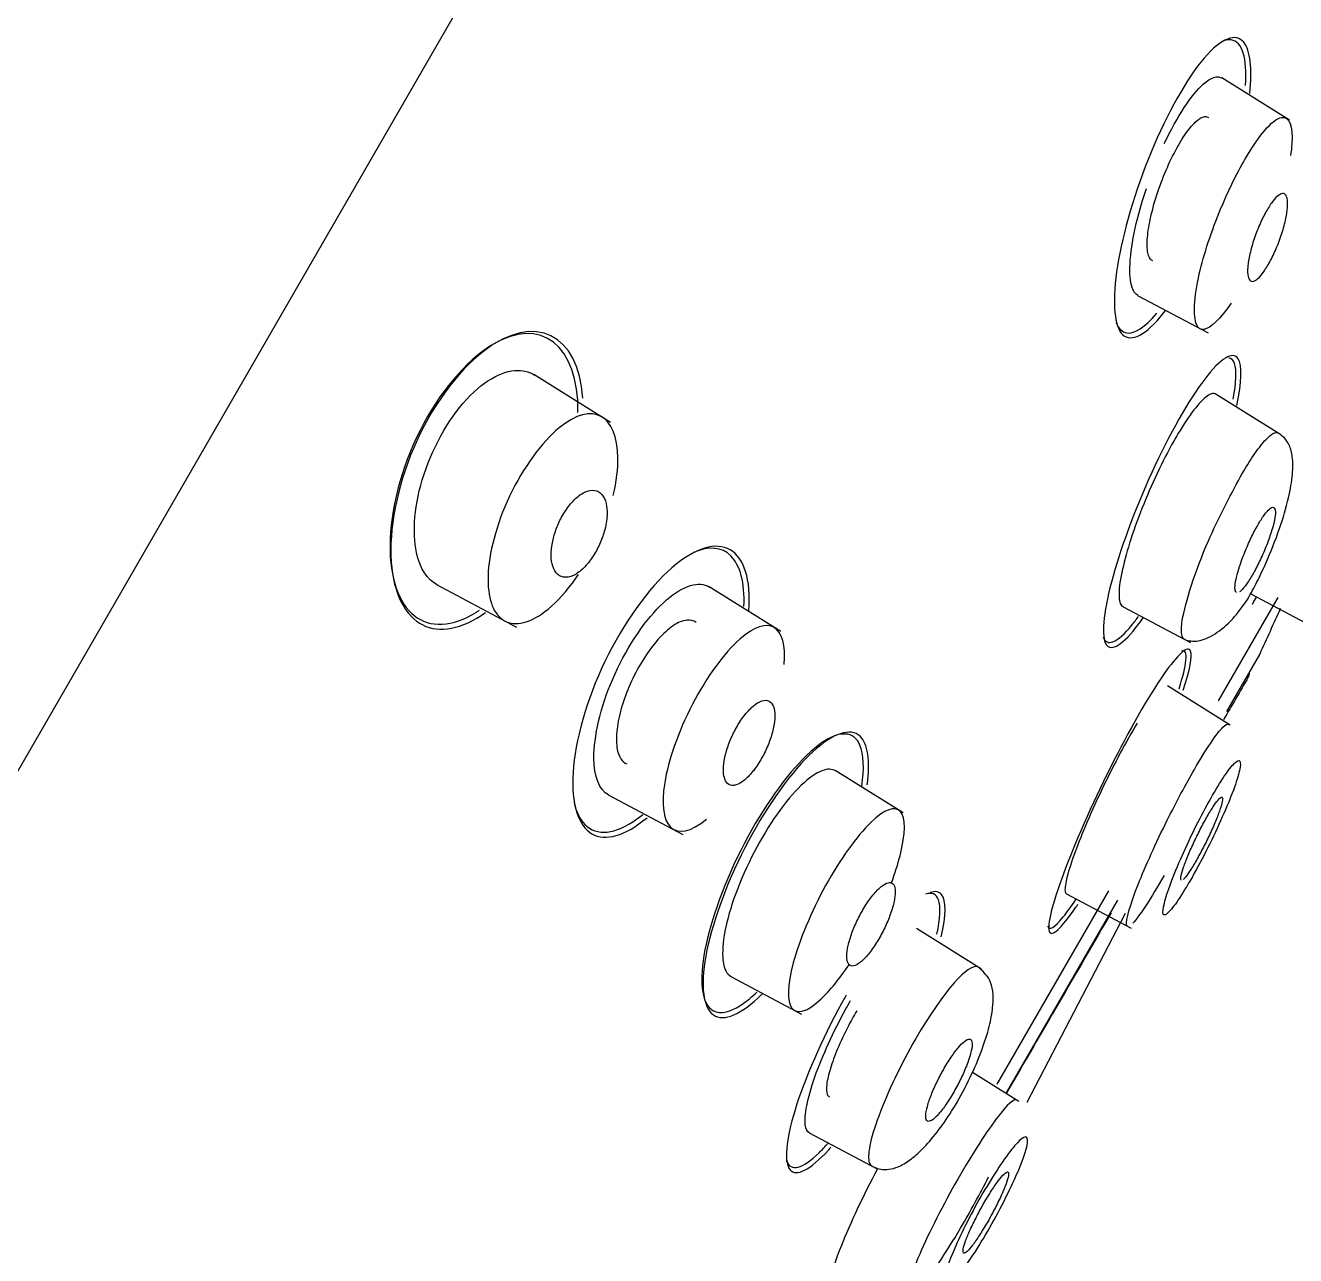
# Model space of a CAD drawing. Header units: millimetres. Extents: x -60 to 7633, y -2614 to 2146.
# Drawn here: x 534.23 to 550.75, y 1476.71 to 1492.7 of the extents above; entities that cross this region are included whole.
import ezdxf

# ---------------------------------------------------------------- set-up
doc = ezdxf.new("R2010")
doc.units = ezdxf.units.MM
doc.layers.get('0').update_dxf_attribs({"color": 250})

msp = doc.modelspace()

# ---------------------------------------------------------------- linework, layer by layer
at = {"linetype": 'Continuous'}
for p, q in [((522.059, 1462.093), (559.276, 1526.554)), ((550.668, 1491.47), (549.787, 1492.021)), ((548.691, 1489.193), (549.608, 1488.705)), ((541.84, 1487.541), (540.844, 1488.163)), ((550.542, 1487.388), (549.699, 1487.915)), ((539.579, 1485.432), (540.616, 1484.88)), ((544.054, 1484.822), (543.123, 1485.404)), ((550.163, 1485.314), (550.942, 1484.9)), ((548.504, 1485.145), (549.381, 1484.678)), ((549.743, 1483.92), (550.519, 1485.263)), ((549.851, 1483.781), (550.28, 1484.523)), ((549.895, 1483.606), (549.082, 1484.114)), ((545.644, 1482.463), (544.762, 1483.014)), ((541.81, 1482.7), (542.779, 1482.184)), ((546.865, 1478.934), (548.317, 1481.45)), ((546.988, 1478.822), (548.436, 1481.33)), ((547.761, 1481.416), (548.608, 1480.966)), ((547.257, 1478.703), (548.535, 1481.161)), ((546.663, 1480.433), (545.82, 1480.96)), ((543.405, 1480.335), (544.323, 1479.847)), ((547.147, 1478.711), (546.545, 1479.087)), ((544.422, 1478.304), (545.299, 1477.838))]:
    msp.add_line(p, q, dxfattribs=at)
for centre, radius, start, end in [((312.842, 1592.188), 260.708, 335.61052, 335.75375), ((550.193, 1484.573), 0.1, 330, 335.6105), ((549.95, 1484.311), 0.2, 329.7471, 356.0594), ((2715.278, 221.799), 2506.309, 149.754899, 149.769458), ((2715.278, 221.799), 2506.309, 149.835915, 149.897784)]:
    msp.add_arc(centre, radius, start, end, dxfattribs=at)
for points, knots in [([(494.566, 1464.814), (495.924, 1467.798), (497.357, 1470.748), (501.389, 1478.471), (504.143, 1483.154), (510.109, 1492.257), (513.301, 1496.659), (520.072, 1505.164), (523.65, 1509.275), (531.165, 1517.119), (535.128, 1520.863), (543.491, 1527.809), (547.891, 1530.988), (552.413, 1534.009)], [0.6498496, 0.6498496, 0.6498496, 0.6498496, 0.6875, 0.6875, 0.75, 0.75, 0.8125, 0.8125, 0.875, 0.875, 0.9375, 0.9375, 0.9999943, 0.9999943, 0.9999943, 0.9999943]), ([(550.152, 1491.819), (550.186, 1492.144), (550.159, 1492.379), (549.971, 1492.611), (549.782, 1492.541), (549.335, 1492.018), (549.078, 1491.562), (548.658, 1490.549), (548.501, 1490.007), (548.363, 1489.149), (548.381, 1488.829), (548.58, 1488.577), (548.765, 1488.647), (549.01, 1488.937), (549.033, 1488.966), (549.056, 1488.996)], [0.0210174, 0.0210174, 0.0210174, 0.0210174, 0.125, 0.125, 0.25, 0.25, 0.375, 0.375, 0.5, 0.5, 0.625, 0.625, 0.75, 0.75, 0.7627407, 0.7627407, 0.7627407, 0.7627407]), ([(550.097, 1491.923), (550.119, 1492.28), (550.052, 1492.495), (549.871, 1492.522), (549.825, 1492.512), (549.774, 1492.486)], [0, 0, 0, 0, 0.125, 0.125, 0.1603194, 0.1603194, 0.1603194, 0.1603194]), ([(549.04, 1491.167), (549.207, 1491.522), (549.394, 1491.805), (549.647, 1492.032), (549.732, 1492.055), (549.792, 1492.017)], [0, 0, 0, 0, 0.125, 0.125, 0.2082755, 0.2082755, 0.2082755, 0.2082755]), ([(548.89, 1489.641), (548.866, 1489.651), (548.848, 1489.675), (548.835, 1489.712), (548.821, 1489.754), (548.815, 1489.814), (548.817, 1489.887), (548.82, 1489.961), (548.831, 1490.05), (548.85, 1490.147), (548.869, 1490.243), (548.896, 1490.351), (548.93, 1490.459), (548.963, 1490.565), (549.003, 1490.676), (549.047, 1490.782), (549.089, 1490.884), (549.136, 1490.985), (549.184, 1491.074), (549.231, 1491.162), (549.279, 1491.241), (549.325, 1491.306), (549.372, 1491.371), (549.417, 1491.423), (549.457, 1491.459), (549.499, 1491.495), (549.536, 1491.515), (549.567, 1491.518), (549.586, 1491.52), (549.602, 1491.516), (549.616, 1491.506)], [0.1615584, 0.1615584, 0.1615584, 0.1615584, 0.2096539, 0.2096539, 0.2096539, 0.2648661, 0.2648661, 0.2648661, 0.3208852, 0.3208852, 0.3208852, 0.3766892, 0.3766892, 0.3766892, 0.4313033, 0.4313033, 0.4313033, 0.484317, 0.484317, 0.484317, 0.5360835, 0.5360835, 0.5360835, 0.5874884, 0.5874884, 0.5874884, 0.6395206, 0.6395206, 0.6395206, 0.6696565, 0.6696565, 0.6696565, 0.6696565]), ([(549.908, 1489.091), (549.768, 1488.888), (549.573, 1488.7), (549.409, 1488.816), (549.432, 1489.361), (549.733, 1490.271), (550.071, 1490.961), (550.36, 1491.382), (550.505, 1491.497), (550.564, 1491.508)], [0.3941096, 0.3941096, 0.3941096, 0.3941096, 0.5000223, 0.5553, 0.679153, 0.7812145, 0.8611991, 0.927366, 1, 1, 1, 1]), ([(550.564, 1491.508), (550.665, 1491.525), (550.726, 1491.372), (550.689, 1491.066), (550.68, 1491.011)], [0, 0, 0, 0, 0.1242309, 0.1492669, 0.1492669, 0.1492669, 0.1492669]), ([(548.697, 1489.191), (548.664, 1489.209), (548.638, 1489.245), (548.571, 1489.444), (548.587, 1489.726), (548.698, 1490.229), (548.747, 1490.406), (548.808, 1490.585)], [0.705158, 0.705158, 0.705158, 0.705158, 0.75, 0.75, 0.875, 0.875, 0.9346206, 0.9346206, 0.9346206, 0.9346206]), ([(550.22, 1489.386), (550.197, 1489.373), (550.177, 1489.372), (550.161, 1489.381), (550.146, 1489.391), (550.135, 1489.411), (550.129, 1489.441), (550.122, 1489.472), (550.121, 1489.514), (550.125, 1489.563), (550.129, 1489.612), (550.139, 1489.671), (550.153, 1489.733), (550.167, 1489.795), (550.186, 1489.863), (550.209, 1489.931), (550.231, 1489.996), (550.257, 1490.063), (550.285, 1490.126), (550.312, 1490.185), (550.341, 1490.243), (550.37, 1490.293), (550.398, 1490.342), (550.426, 1490.386), (550.453, 1490.42), (550.48, 1490.454), (550.505, 1490.48), (550.528, 1490.496), (550.552, 1490.513), (550.572, 1490.52), (550.589, 1490.517), (550.607, 1490.514), (550.621, 1490.5), (550.63, 1490.476), (550.639, 1490.452), (550.643, 1490.417), (550.643, 1490.373), (550.642, 1490.329), (550.636, 1490.275), (550.624, 1490.216), (550.613, 1490.157), (550.596, 1490.091), (550.576, 1490.024), (550.556, 1489.959), (550.531, 1489.89), (550.504, 1489.825), (550.479, 1489.763), (550.45, 1489.702), (550.421, 1489.647), (550.393, 1489.595), (550.364, 1489.547), (550.337, 1489.507), (550.309, 1489.468), (550.283, 1489.436), (550.258, 1489.414), (550.245, 1489.402), (550.232, 1489.392), (550.22, 1489.386)], [0, 0, 0, 0, 0.054975, 0.054975, 0.054975, 0.109842, 0.109842, 0.109842, 0.166333, 0.166333, 0.166333, 0.223773, 0.223773, 0.223773, 0.280456, 0.280456, 0.280456, 0.334967, 0.334967, 0.334967, 0.386992, 0.386992, 0.386992, 0.437402, 0.437402, 0.437402, 0.487674, 0.487674, 0.487674, 0.539228, 0.539228, 0.539228, 0.592963, 0.592963, 0.592963, 0.648947, 0.648947, 0.648947, 0.706276, 0.706276, 0.706276, 0.763329, 0.763329, 0.763329, 0.818535, 0.818535, 0.818535, 0.871248, 0.871248, 0.871248, 0.922032, 0.922032, 0.922032, 0.972222, 0.972222, 0.972222, 1, 1, 1, 1]), ([(541.481, 1487.858), (541.425, 1488.687), (540.862, 1488.986), (539.849, 1488.204), (539.505, 1487.734), (539.058, 1486.69), (538.959, 1486.14), (539.019, 1485.312), (539.17, 1485.022), (539.614, 1484.799), (539.907, 1484.849), (540.215, 1485.071)], [0, 0, 0, 0, 0.25, 0.25, 0.375, 0.375, 0.5, 0.5, 0.625, 0.625, 0.742428, 0.742428, 0.742428, 0.742428]), ([(541.416, 1487.671), (541.431, 1488.544), (540.935, 1488.94), (539.963, 1488.342), (539.612, 1487.933), (539.114, 1486.943), (538.977, 1486.386), (538.969, 1485.515), (539.087, 1485.188), (539.489, 1484.869), (539.78, 1484.875), (540.111, 1485.083), (540.124, 1485.092), (540.138, 1485.101)], [0, 0, 0, 0, 0.25, 0.25, 0.375, 0.375, 0.5, 0.5, 0.625, 0.625, 0.75, 0.75, 0.7552917, 0.7552917, 0.7552917, 0.7552917]), ([(548.415, 1488.84), (548.446, 1488.76), (548.493, 1488.714), (548.651, 1488.69), (548.789, 1488.78), (548.944, 1488.96)], [0.5704485, 0.5704485, 0.5704485, 0.5704485, 0.625, 0.625, 0.7144437, 0.7144437, 0.7144437, 0.7144437]), ([(549.981, 1487.762), (550.049, 1488.069), (550.055, 1488.285), (549.933, 1488.472), (549.773, 1488.377), (549.358, 1487.834), (549.104, 1487.386), (548.652, 1486.398), (548.46, 1485.874), (548.244, 1485.054), (548.219, 1484.757), (548.348, 1484.553), (548.503, 1484.648), (548.729, 1484.948), (548.749, 1484.975), (548.769, 1485.004)], [0.0213074, 0.0213074, 0.0213074, 0.0213074, 0.125, 0.125, 0.25, 0.25, 0.375, 0.375, 0.5, 0.5, 0.625, 0.625, 0.75, 0.75, 0.7618003, 0.7618003, 0.7618003, 0.7618003]), ([(549.936, 1487.842), (549.977, 1488.06), (549.983, 1488.222), (549.937, 1488.353), (549.912, 1488.377), (549.879, 1488.382)], [0.0445727, 0.0445727, 0.0445727, 0.0445727, 0.125, 0.125, 0.1648344, 0.1648344, 0.1648344, 0.1648344]), ([(539.416, 1486.869), (539.544, 1487.26), (539.771, 1487.645), (540.262, 1488.139), (540.513, 1488.244), (540.758, 1488.204), (540.807, 1488.186), (540.85, 1488.158)], [0, 0, 0, 0, 0.125, 0.125, 0.25, 0.25, 0.2839826, 0.2839826, 0.2839826, 0.2839826]), ([(549.704, 1487.912), (549.681, 1487.922), (549.651, 1487.917), (549.615, 1487.895), (549.569, 1487.867), (549.511, 1487.811), (549.448, 1487.733), (549.385, 1487.656), (549.316, 1487.555), (549.244, 1487.438), (549.226, 1487.408), (549.207, 1487.377), (549.189, 1487.345)], [0.6763178, 0.6763178, 0.6763178, 0.6763178, 0.7600563, 0.7600563, 0.7600563, 0.8676449, 0.8676449, 0.8676449, 0.9734223, 0.9734223, 0.9734223, 1, 1, 1, 1]), ([(541.875, 1486.592), (541.918, 1486.776), (541.938, 1486.944), (541.927, 1487.633), (541.614, 1487.834), (540.952, 1487.289), (540.702, 1486.953), (540.353, 1486.21), (540.256, 1485.832), (540.248, 1485.548)], [0.4375, 0.4375, 0.4375, 0.4375, 0.5, 0.5, 0.75, 0.75, 0.875, 0.875, 1, 1, 1, 1]), ([(549.189, 1487.345), (549.117, 1487.221), (549.043, 1487.079), (548.973, 1486.933), (548.902, 1486.786), (548.834, 1486.631), (548.772, 1486.48), (548.709, 1486.324), (548.652, 1486.168), (548.606, 1486.024), (548.56, 1485.883), (548.523, 1485.75), (548.497, 1485.634), (548.468, 1485.51), (548.452, 1485.402), (548.451, 1485.322), (548.449, 1485.245), (548.46, 1485.191), (548.483, 1485.162), (548.49, 1485.153), (548.499, 1485.146), (548.508, 1485.142)], [0, 0, 0, 0, 0.1049425, 0.1049425, 0.1049425, 0.2096355, 0.2096355, 0.2096355, 0.3172255, 0.3172255, 0.3172255, 0.4224839, 0.4224839, 0.4224839, 0.5360354, 0.5360354, 0.5360354, 0.6450683, 0.6450683, 0.6450683, 0.6810468, 0.6810468, 0.6810468, 0.6810468]), ([(550.03, 1486.839), (550.081, 1486.923), (550.189, 1487.104), (550.341, 1487.307), (550.453, 1487.408), (550.5, 1487.412), (550.514, 1487.406)], [0, 0, 0, 0, 0.0760767, 0.1643469, 0.2645478, 0.3245636, 0.3245636, 0.3245636, 0.3245636]), ([(550.127, 1485.247), (550.17, 1485.325), (550.242, 1485.456), (550.389, 1485.767), (550.541, 1486.148), (550.659, 1486.552), (550.712, 1486.864), (550.713, 1487.088), (550.673, 1487.24), (550.61, 1487.341), (550.547, 1487.385), (550.516, 1487.407)], [0, 0, 0, 0, 0.095867, 0.188091, 0.359432, 0.512747, 0.648037, 0.765967, 0.863792, 0.9417, 1, 1, 1, 1]), ([(539.586, 1485.429), (539.456, 1485.497), (539.362, 1485.643), (539.261, 1486.113), (539.287, 1486.478), (539.416, 1486.869)], [0.7775309, 0.7775309, 0.7775309, 0.7775309, 0.875, 0.875, 1, 1, 1, 1]), ([(549.305, 1484.718), (549.285, 1484.726), (549.257, 1484.776), (549.268, 1485.062), (549.539, 1485.911), (549.884, 1486.563), (550.03, 1486.839)], [0.3236245, 0.3236245, 0.3236245, 0.3236245, 0.4107197, 0.5066897, 0.7911106, 1, 1, 1, 1]), ([(541.784, 1486.233), (541.795, 1486.298), (541.798, 1486.36), (541.794, 1486.413), (541.79, 1486.467), (541.779, 1486.513), (541.762, 1486.551), (541.743, 1486.591), (541.717, 1486.621), (541.686, 1486.639), (541.653, 1486.658), (541.613, 1486.664), (541.57, 1486.656), (541.528, 1486.648), (541.481, 1486.626), (541.434, 1486.591), (541.391, 1486.559), (541.347, 1486.516), (541.306, 1486.464), (541.27, 1486.419), (541.234, 1486.365), (541.204, 1486.309), (541.175, 1486.256), (541.15, 1486.2), (541.13, 1486.144), (541.11, 1486.087), (541.094, 1486.03), (541.084, 1485.977), (541.073, 1485.919), (541.068, 1485.864), (541.068, 1485.814), (541.069, 1485.76), (541.076, 1485.711), (541.089, 1485.67), (541.104, 1485.625), (541.125, 1485.589), (541.153, 1485.565), (541.182, 1485.54), (541.218, 1485.526), (541.259, 1485.527), (541.299, 1485.527), (541.345, 1485.542), (541.392, 1485.57), (541.435, 1485.596), (541.48, 1485.635), (541.524, 1485.683), (541.562, 1485.726), (541.6, 1485.778), (541.633, 1485.833), (541.664, 1485.885), (541.692, 1485.941), (541.715, 1485.997), (541.738, 1486.053), (541.756, 1486.11), (541.77, 1486.164), (541.775, 1486.187), (541.78, 1486.21), (541.784, 1486.233)], [0, 0, 0, 0, 0.056664, 0.056664, 0.056664, 0.113057, 0.113057, 0.113057, 0.174093, 0.174093, 0.174093, 0.237763, 0.237763, 0.237763, 0.299225, 0.299225, 0.299225, 0.354385, 0.354385, 0.354385, 0.403047, 0.403047, 0.403047, 0.448343, 0.448343, 0.448343, 0.493993, 0.493993, 0.493993, 0.54296, 0.54296, 0.54296, 0.597163, 0.597163, 0.597163, 0.656959, 0.656959, 0.656959, 0.720299, 0.720299, 0.720299, 0.782719, 0.782719, 0.782719, 0.839638, 0.839638, 0.839638, 0.889793, 0.889793, 0.889793, 0.93566, 0.93566, 0.93566, 0.980913, 0.980913, 0.980913, 1, 1, 1, 1]), ([(549.978, 1485.33), (549.977, 1485.331), (549.976, 1485.332), (549.975, 1485.333), (549.965, 1485.341), (549.959, 1485.361), (549.959, 1485.39), (549.959, 1485.419), (549.964, 1485.459), (549.974, 1485.505), (549.984, 1485.552), (549.999, 1485.607), (550.018, 1485.666), (550.037, 1485.724), (550.06, 1485.788), (550.086, 1485.852), (550.111, 1485.915), (550.139, 1485.979), (550.169, 1486.04), (550.197, 1486.099), (550.227, 1486.156), (550.256, 1486.206), (550.284, 1486.256), (550.313, 1486.3), (550.338, 1486.335), (550.364, 1486.37), (550.388, 1486.397), (550.408, 1486.415), (550.428, 1486.432), (550.445, 1486.44), (550.458, 1486.437), (550.47, 1486.435), (550.479, 1486.422), (550.482, 1486.399), (550.486, 1486.376), (550.484, 1486.343), (550.477, 1486.301), (550.47, 1486.26), (550.458, 1486.209), (550.442, 1486.153), (550.425, 1486.097), (550.404, 1486.036), (550.38, 1485.972), (550.356, 1485.91), (550.329, 1485.845), (550.301, 1485.783), (550.273, 1485.722), (550.243, 1485.662), (550.213, 1485.608), (550.184, 1485.555), (550.155, 1485.506), (550.128, 1485.466), (550.102, 1485.425), (550.076, 1485.393), (550.054, 1485.369), (550.041, 1485.356), (550.029, 1485.345), (550.019, 1485.338)], [0.0483059, 0.0483059, 0.0483059, 0.0483059, 0.0544689, 0.0544689, 0.0544689, 0.1088841, 0.1088841, 0.1088841, 0.1640847, 0.1640847, 0.1640847, 0.2197053, 0.2197053, 0.2197053, 0.2748841, 0.2748841, 0.2748841, 0.3289414, 0.3289414, 0.3289414, 0.3817295, 0.3817295, 0.3817295, 0.4336854, 0.4336854, 0.4336854, 0.4855874, 0.4855874, 0.4855874, 0.5382058, 0.5382058, 0.5382058, 0.5920064, 0.5920064, 0.5920064, 0.6469666, 0.6469666, 0.6469666, 0.7025544, 0.7025544, 0.7025544, 0.7579305, 0.7579305, 0.7579305, 0.8123396, 0.8123396, 0.8123396, 0.8654843, 0.8654843, 0.8654843, 0.9176461, 0.9176461, 0.9176461, 0.9695097, 0.9695097, 0.9695097, 1, 1, 1, 1]), ([(543.639, 1485.092), (543.668, 1485.501), (543.577, 1485.781), (543.215, 1485.99), (542.941, 1485.912), (542.337, 1485.39), (542.009, 1484.936), (541.527, 1483.932), (541.378, 1483.396), (541.327, 1482.583), (541.419, 1482.296), (541.77, 1482.091), (542.029, 1482.161), (542.315, 1482.401)], [0, 0, 0, 0, 0.125, 0.125, 0.25, 0.25, 0.375, 0.375, 0.5, 0.5, 0.625, 0.625, 0.7456196, 0.7456196, 0.7456196, 0.7456196]), ([(543.575, 1485.149), (543.587, 1485.457), (543.526, 1485.685), (543.29, 1485.921), (543.12, 1485.937), (542.919, 1485.849)], [0.0247967, 0.0247967, 0.0247967, 0.0247967, 0.125, 0.125, 0.2200958, 0.2200958, 0.2200958, 0.2200958]), ([(540.248, 1485.548), (540.24, 1485.265), (540.307, 1485.066), (540.565, 1484.89), (540.756, 1484.905), (541.102, 1485.168), (541.224, 1485.292), (541.371, 1485.487), (541.397, 1485.524), (541.423, 1485.562)], [0, 0, 0, 0, 0.125, 0.125, 0.25, 0.25, 0.3125, 0.3125, 0.326195, 0.326195, 0.326195, 0.326195]), ([(541.868, 1484.203), (542.029, 1484.58), (542.261, 1484.933), (542.71, 1485.38), (542.922, 1485.47), (543.091, 1485.42), (543.11, 1485.411), (543.128, 1485.4)], [0, 0, 0, 0, 0.125, 0.125, 0.25, 0.25, 0.2672209, 0.2672209, 0.2672209, 0.2672209]), ([(549.305, 1484.717), (549.364, 1484.701), (549.468, 1484.68), (549.694, 1484.774), (549.933, 1484.971), (550.058, 1485.148), (550.129, 1485.25)], [0, 0, 0, 0, 0.25631, 0.513372, 0.763453, 1, 1, 1, 1]), ([(550.187, 1485.179), (550.188, 1485.181), (550.189, 1485.182), (550.205, 1485.211), (550.222, 1485.239), (550.238, 1485.269)], [0.74929473, 0.74929473, 0.74929473, 0.74929473, 0.75, 0.75, 0.76160895, 0.76160895, 0.76160895, 0.76160895]), ([(542.953, 1484.941), (542.92, 1484.965), (542.879, 1484.975), (542.833, 1484.97), (542.78, 1484.965), (542.718, 1484.94), (542.654, 1484.896), (542.591, 1484.853), (542.524, 1484.792), (542.457, 1484.717), (542.394, 1484.646), (542.33, 1484.56), (542.271, 1484.466), (542.214, 1484.376), (542.159, 1484.276), (542.113, 1484.175), (542.067, 1484.076), (542.027, 1483.973), (541.996, 1483.875), (541.965, 1483.774), (541.942, 1483.676), (541.929, 1483.588), (541.915, 1483.496), (541.912, 1483.412), (541.92, 1483.342), (541.927, 1483.269), (541.946, 1483.209), (541.974, 1483.166), (541.995, 1483.135), (542.022, 1483.112), (542.053, 1483.1)], [0.2704266, 0.2704266, 0.2704266, 0.2704266, 0.3200546, 0.3200546, 0.3200546, 0.3770274, 0.3770274, 0.3770274, 0.4321712, 0.4321712, 0.4321712, 0.4848399, 0.4848399, 0.4848399, 0.5356105, 0.5356105, 0.5356105, 0.5858445, 0.5858445, 0.5858445, 0.6370062, 0.6370062, 0.6370062, 0.6901472, 0.6901472, 0.6901472, 0.7455629, 0.7455629, 0.7455629, 0.7865284, 0.7865284, 0.7865284, 0.7865284]), ([(548.245, 1484.749), (548.292, 1484.62), (548.427, 1484.672), (548.645, 1484.938), (548.674, 1484.976), (548.704, 1485.017)], [0.6263642, 0.6263642, 0.6263642, 0.6263642, 0.75, 0.75, 0.7680896, 0.7680896, 0.7680896, 0.7680896]), ([(544.098, 1484.392), (544.139, 1484.896), (543.903, 1485.061), (543.321, 1484.545), (543.09, 1484.233), (542.721, 1483.52), (542.59, 1483.145), (542.544, 1482.855)], [0.513051, 0.513051, 0.513051, 0.513051, 0.75, 0.75, 0.875, 0.875, 1, 1, 1, 1]), ([(549.285, 1484.06), (549.373, 1484.324), (549.407, 1484.504), (549.351, 1484.649), (549.219, 1484.535), (548.833, 1483.977), (548.581, 1483.536), (548.097, 1482.57), (547.874, 1482.064), (547.583, 1481.279), (547.515, 1481.003), (547.573, 1480.841), (547.699, 1480.955), (547.899, 1481.25), (547.908, 1481.262), (547.916, 1481.275)], [0.0274202, 0.0274202, 0.0274202, 0.0274202, 0.125, 0.125, 0.25, 0.25, 0.375, 0.375, 0.5, 0.5, 0.625, 0.625, 0.75, 0.75, 0.7554537, 0.7554537, 0.7554537, 0.7554537]), ([(549.231, 1484.078), (549.282, 1484.235), (549.313, 1484.36), (549.332, 1484.542), (549.311, 1484.583), (549.263, 1484.565)], [0.0640883, 0.0640883, 0.0640883, 0.0640883, 0.125, 0.125, 0.1959242, 0.1959242, 0.1959242, 0.1959242]), ([(541.815, 1482.697), (541.695, 1482.761), (541.626, 1482.934), (541.622, 1483.453), (541.706, 1483.827), (541.868, 1484.203)], [0.7625741, 0.7625741, 0.7625741, 0.7625741, 0.875, 0.875, 1, 1, 1, 1]), ([(543.955, 1483.555), (543.969, 1483.616), (543.976, 1483.674), (543.976, 1483.723), (543.977, 1483.772), (543.97, 1483.814), (543.958, 1483.846), (543.945, 1483.88), (543.926, 1483.904), (543.901, 1483.917), (543.875, 1483.93), (543.843, 1483.931), (543.807, 1483.919), (543.772, 1483.908), (543.733, 1483.884), (543.692, 1483.849), (543.654, 1483.816), (543.614, 1483.773), (543.575, 1483.723), (543.54, 1483.676), (543.504, 1483.622), (543.473, 1483.565), (543.443, 1483.511), (543.415, 1483.453), (543.392, 1483.396), (543.369, 1483.338), (543.35, 1483.28), (543.336, 1483.226), (543.321, 1483.169), (543.312, 1483.115), (543.309, 1483.067), (543.305, 1483.016), (543.308, 1482.97), (543.316, 1482.933), (543.325, 1482.894), (543.341, 1482.864), (543.362, 1482.845), (543.384, 1482.825), (543.413, 1482.817), (543.446, 1482.821), (543.478, 1482.826), (543.516, 1482.842), (543.556, 1482.871), (543.593, 1482.898), (543.634, 1482.936), (543.674, 1482.983), (543.71, 1483.026), (543.747, 1483.078), (543.781, 1483.134), (543.813, 1483.186), (543.843, 1483.244), (543.869, 1483.301), (543.895, 1483.358), (543.916, 1483.417), (543.933, 1483.472), (543.942, 1483.5), (543.949, 1483.528), (543.955, 1483.555)], [0, 0, 0, 0, 0.05598, 0.05598, 0.05598, 0.111785, 0.111785, 0.111785, 0.170385, 0.170385, 0.170385, 0.230442, 0.230442, 0.230442, 0.288947, 0.288947, 0.288947, 0.343524, 0.343524, 0.343524, 0.393971, 0.393971, 0.393971, 0.442095, 0.442095, 0.442095, 0.490364, 0.490364, 0.490364, 0.540912, 0.540912, 0.540912, 0.595048, 0.595048, 0.595048, 0.652838, 0.652838, 0.652838, 0.712748, 0.712748, 0.712748, 0.77194, 0.77194, 0.77194, 0.827709, 0.827709, 0.827709, 0.879219, 0.879219, 0.879219, 0.927808, 0.927808, 0.927808, 0.975827, 0.975827, 0.975827, 1, 1, 1, 1]), ([(548.686, 1483.629), (548.617, 1483.515), (548.542, 1483.382), (548.468, 1483.243), (548.394, 1483.103), (548.318, 1482.954), (548.247, 1482.806), (548.172, 1482.652), (548.101, 1482.494), (548.038, 1482.348), (547.978, 1482.208), (547.924, 1482.074), (547.881, 1481.955), (547.835, 1481.831), (547.799, 1481.72), (547.777, 1481.635), (547.755, 1481.551), (547.746, 1481.488), (547.749, 1481.451), (547.751, 1481.432), (547.757, 1481.419), (547.766, 1481.413)], [0, 0, 0, 0, 0.0525768, 0.0525768, 0.0525768, 0.1049883, 0.1049883, 0.1049883, 0.1596311, 0.1596311, 0.1596311, 0.2119456, 0.2119456, 0.2119456, 0.2670488, 0.2670488, 0.2670488, 0.3212585, 0.3212585, 0.3212585, 0.3503428, 0.3503428, 0.3503428, 0.3503428]), ([(545.106, 1482.806), (545.141, 1483.041), (545.133, 1483.226), (545.006, 1483.526), (544.823, 1483.54), (544.344, 1483.207), (544.043, 1482.853), (543.502, 1481.964), (543.27, 1481.437), (543.017, 1480.556), (542.994, 1480.2), (543.148, 1479.832), (543.327, 1479.817), (543.622, 1480.024), (543.681, 1480.074), (543.742, 1480.133)], [0.0451976, 0.0451976, 0.0451976, 0.0451976, 0.125, 0.125, 0.25, 0.25, 0.375, 0.375, 0.5, 0.5, 0.625, 0.625, 0.75, 0.75, 0.7794172, 0.7794172, 0.7794172, 0.7794172]), ([(545.176, 1482.829), (545.22, 1483.143), (545.187, 1483.365), (544.961, 1483.574), (544.737, 1483.503), (544.203, 1483.011), (543.891, 1482.582), (543.375, 1481.615), (543.178, 1481.088), (543.008, 1480.267), (543.033, 1479.969), (543.275, 1479.741), (543.495, 1479.812), (543.777, 1480.075), (543.794, 1480.091), (543.81, 1480.108)], [0.0198919, 0.0198919, 0.0198919, 0.0198919, 0.125, 0.125, 0.25, 0.25, 0.375, 0.375, 0.5, 0.5, 0.625, 0.625, 0.75, 0.75, 0.7577248, 0.7577248, 0.7577248, 0.7577248]), ([(548.56, 1480.989), (548.555, 1480.993), (548.531, 1481.041), (548.64, 1481.429), (549.039, 1482.312), (549.404, 1482.993), (549.653, 1483.396), (549.761, 1483.539), (549.802, 1483.579)], [0.5481186, 0.5481186, 0.5481186, 0.5481186, 0.566719, 0.68903, 0.7965815, 0.8819932, 0.9404824, 1, 1, 1, 1]), ([(549.952, 1483.108), (549.917, 1483.074), (549.828, 1482.962), (549.647, 1482.663), (549.45, 1482.294), (549.264, 1481.898), (549.114, 1481.535), (549.029, 1481.268), (549.011, 1481.12), (549.081, 1481.145), (549.212, 1481.307), (549.402, 1481.622), (549.609, 1482.008), (549.799, 1482.414), (549.95, 1482.779), (550.028, 1483.033), (550.036, 1483.165), (549.986, 1483.142), (549.952, 1483.108)], [0, 0, 0, 0, 0.061504, 0.122223, 0.183584, 0.244606, 0.307354, 0.368709, 0.432741, 0.494892, 0.559197, 0.62282, 0.686709, 0.750496, 0.812942, 0.876277, 0.938156, 1, 1, 1, 1]), ([(544.767, 1483.009), (544.721, 1483.037), (544.661, 1483.039), (544.433, 1482.953), (544.221, 1482.751), (544.009, 1482.452)], [0.8176614, 0.8176614, 0.8176614, 0.8176614, 0.875, 0.875, 1, 1, 1, 1]), ([(542.544, 1482.855), (542.498, 1482.565), (542.529, 1482.359), (542.722, 1482.186), (542.882, 1482.21), (543.088, 1482.383)], [0, 0, 0, 0, 0.125, 0.125, 0.25, 0.25, 0.25, 0.25]), ([(549.261, 1481.587), (549.259, 1481.588), (549.258, 1481.59), (549.257, 1481.592), (549.252, 1481.6), (549.253, 1481.62), (549.259, 1481.648), (549.265, 1481.676), (549.276, 1481.714), (549.291, 1481.759), (549.307, 1481.803), (549.327, 1481.856), (549.35, 1481.912), (549.374, 1481.968), (549.401, 1482.029), (549.43, 1482.091), (549.458, 1482.151), (549.489, 1482.213), (549.519, 1482.272), (549.55, 1482.33), (549.581, 1482.387), (549.609, 1482.436), (549.638, 1482.485), (549.666, 1482.53), (549.69, 1482.565), (549.714, 1482.6), (549.735, 1482.628), (549.752, 1482.645), (549.768, 1482.663), (549.781, 1482.67), (549.789, 1482.668), (549.796, 1482.666), (549.799, 1482.653), (549.796, 1482.631), (549.794, 1482.608), (549.786, 1482.576), (549.773, 1482.536), (549.761, 1482.496), (549.743, 1482.447), (549.722, 1482.394), (549.701, 1482.341), (549.675, 1482.282), (549.648, 1482.221), (549.62, 1482.161), (549.59, 1482.099), (549.56, 1482.039), (549.529, 1481.979), (549.498, 1481.92), (549.468, 1481.867), (549.439, 1481.814), (549.41, 1481.766), (549.384, 1481.726), (549.358, 1481.685), (549.335, 1481.652), (549.316, 1481.629), (549.304, 1481.615), (549.294, 1481.604), (549.285, 1481.597)], [0.0417003, 0.0417003, 0.0417003, 0.0417003, 0.0540449, 0.0540449, 0.0540449, 0.10807, 0.10807, 0.10807, 0.1623774, 0.1623774, 0.1623774, 0.2168176, 0.2168176, 0.2168176, 0.2710629, 0.2710629, 0.2710629, 0.3248657, 0.3248657, 0.3248657, 0.3781796, 0.3781796, 0.3781796, 0.4311814, 0.4311814, 0.4311814, 0.4841851, 0.4841851, 0.4841851, 0.5374992, 0.5374992, 0.5374992, 0.5912938, 0.5912938, 0.5912938, 0.645528, 0.645528, 0.645528, 0.6999664, 0.6999664, 0.6999664, 0.7542829, 0.7542829, 0.7542829, 0.8082105, 0.8082105, 0.8082105, 0.8616595, 0.8616595, 0.8616595, 0.9147486, 0.9147486, 0.9147486, 0.9677437, 0.9677437, 0.9677437, 1, 1, 1, 1]), ([(541.366, 1482.6), (541.395, 1482.475), (541.442, 1482.377), (541.656, 1482.16), (541.901, 1482.18), (542.208, 1482.402), (542.233, 1482.421), (542.258, 1482.442)], [0.570845, 0.570845, 0.570845, 0.570845, 0.625, 0.625, 0.75, 0.75, 0.7608035, 0.7608035, 0.7608035, 0.7608035]), ([(545.491, 1481.552), (545.538, 1481.679), (545.577, 1481.799), (545.679, 1482.198), (545.679, 1482.402), (545.538, 1482.558), (545.403, 1482.515), (545.043, 1482.163), (544.827, 1481.865), (544.447, 1481.173), (544.294, 1480.805), (544.216, 1480.512)], [0.4536713, 0.4536713, 0.4536713, 0.4536713, 0.5, 0.5, 0.625, 0.625, 0.75, 0.75, 0.875, 0.875, 1, 1, 1, 1]), ([(544.009, 1482.452), (543.797, 1482.152), (543.598, 1481.766), (543.338, 1481.062), (543.281, 1480.749), (543.313, 1480.437), (543.351, 1480.364), (543.411, 1480.333)], [0, 0, 0, 0, 0.125, 0.125, 0.25, 0.25, 0.321328, 0.321328, 0.321328, 0.321328]), ([(545.501, 1481.211), (545.518, 1481.27), (545.53, 1481.324), (545.536, 1481.371), (545.542, 1481.417), (545.542, 1481.457), (545.536, 1481.487), (545.53, 1481.518), (545.517, 1481.54), (545.499, 1481.55), (545.481, 1481.561), (545.456, 1481.561), (545.428, 1481.549), (545.4, 1481.538), (545.367, 1481.515), (545.332, 1481.482), (545.298, 1481.45), (545.261, 1481.409), (545.225, 1481.36), (545.19, 1481.314), (545.155, 1481.26), (545.122, 1481.204), (545.09, 1481.149), (545.059, 1481.09), (545.033, 1481.032), (545.006, 1480.974), (544.983, 1480.915), (544.965, 1480.86), (544.946, 1480.804), (544.931, 1480.75), (544.923, 1480.702), (544.914, 1480.653), (544.91, 1480.609), (544.913, 1480.574), (544.915, 1480.538), (544.924, 1480.51), (544.938, 1480.493), (544.953, 1480.475), (544.974, 1480.469), (545, 1480.473), (545.025, 1480.478), (545.056, 1480.494), (545.089, 1480.521), (545.122, 1480.547), (545.158, 1480.584), (545.194, 1480.628), (545.229, 1480.671), (545.265, 1480.722), (545.3, 1480.777), (545.333, 1480.829), (545.365, 1480.887), (545.394, 1480.946), (545.422, 1481.003), (545.448, 1481.063), (545.469, 1481.119), (545.481, 1481.151), (545.492, 1481.182), (545.501, 1481.211)], [0, 0, 0, 0, 0.054975, 0.054975, 0.054975, 0.109842, 0.109842, 0.109842, 0.166333, 0.166333, 0.166333, 0.223773, 0.223773, 0.223773, 0.280456, 0.280456, 0.280456, 0.334967, 0.334967, 0.334967, 0.386992, 0.386992, 0.386992, 0.437402, 0.437402, 0.437402, 0.487674, 0.487674, 0.487674, 0.539228, 0.539228, 0.539228, 0.592963, 0.592963, 0.592963, 0.648947, 0.648947, 0.648947, 0.706276, 0.706276, 0.706276, 0.763329, 0.763329, 0.763329, 0.818535, 0.818535, 0.818535, 0.871248, 0.871248, 0.871248, 0.922032, 0.922032, 0.922032, 0.972222, 0.972222, 0.972222, 1, 1, 1, 1]), ([(546.082, 1480.886), (546.129, 1481.092), (546.136, 1481.247), (546.076, 1481.41), (546.017, 1481.434), (545.934, 1481.406)], [0.0470423, 0.0470423, 0.0470423, 0.0470423, 0.125, 0.125, 0.192896, 0.192896, 0.192896, 0.192896]), ([(546.139, 1480.852), (546.206, 1481.131), (546.208, 1481.325), (546.111, 1481.441), (546.061, 1481.449), (545.997, 1481.427)], [0.0251103, 0.0251103, 0.0251103, 0.0251103, 0.125, 0.125, 0.175912, 0.175912, 0.175912, 0.175912]), ([(547.522, 1480.99), (547.543, 1480.93), (547.613, 1480.97), (547.774, 1481.17), (547.829, 1481.247), (547.89, 1481.338)], [0.6571718, 0.6571718, 0.6571718, 0.6571718, 0.75, 0.75, 0.7891112, 0.7891112, 0.7891112, 0.7891112]), ([(544.216, 1480.512), (544.137, 1480.218), (544.133, 1480.011), (544.264, 1479.839), (544.397, 1479.872), (544.691, 1480.151), (544.817, 1480.305), (544.941, 1480.488)], [0, 0, 0, 0, 0.125, 0.125, 0.25, 0.25, 0.3255299, 0.3255299, 0.3255299, 0.3255299]), ([(546.348, 1478.701), (546.42, 1478.835), (546.538, 1479.056), (546.686, 1479.415), (546.777, 1479.715), (546.826, 1480.022), (546.806, 1480.288), (546.681, 1480.405), (546.619, 1480.46)], [0, 0, 0, 0, 0.175234, 0.336656, 0.48476, 0.618014, 0.840769, 1, 1, 1, 1]), ([(544.904, 1480.093), (544.884, 1480.057), (544.864, 1480.022), (544.583, 1479.51), (544.362, 1479), (544.118, 1478.205), (544.095, 1477.92), (544.253, 1477.727), (544.434, 1477.817), (544.684, 1478.091), (544.695, 1478.104), (544.706, 1478.117)], [0.3656231, 0.3656231, 0.3656231, 0.3656231, 0.375, 0.375, 0.5, 0.5, 0.625, 0.625, 0.75, 0.75, 0.7559035, 0.7559035, 0.7559035, 0.7559035]), ([(544.427, 1478.302), (544.398, 1478.316), (544.379, 1478.352), (544.372, 1478.406), (544.364, 1478.467), (544.371, 1478.553), (544.391, 1478.655), (544.412, 1478.762), (544.448, 1478.89), (544.497, 1479.031), (544.545, 1479.166), (544.606, 1479.315), (544.674, 1479.465), (544.742, 1479.613), (544.819, 1479.767), (544.9, 1479.914), (544.92, 1479.951), (544.941, 1479.988), (544.962, 1480.024)], [0.4421545, 0.4421545, 0.4421545, 0.4421545, 0.5392035, 0.5392035, 0.5392035, 0.6476038, 0.6476038, 0.6476038, 0.7600563, 0.7600563, 0.7600563, 0.8676449, 0.8676449, 0.8676449, 0.9734223, 0.9734223, 0.9734223, 1, 1, 1, 1]), ([(545.041, 1479.891), (545.001, 1479.822), (544.961, 1479.75), (544.924, 1479.678), (544.876, 1479.584), (544.831, 1479.488), (544.793, 1479.397), (544.755, 1479.306), (544.723, 1479.218), (544.699, 1479.14), (544.675, 1479.061), (544.659, 1478.99), (544.651, 1478.933), (544.644, 1478.876), (544.646, 1478.831), (544.657, 1478.802), (544.664, 1478.786), (544.673, 1478.775), (544.685, 1478.769)], [0.496428, 0.496428, 0.496428, 0.496428, 0.536462, 0.536462, 0.536462, 0.5887492, 0.5887492, 0.5887492, 0.6414304, 0.6414304, 0.6414304, 0.6949475, 0.6949475, 0.6949475, 0.7493868, 0.7493868, 0.7493868, 0.7802586, 0.7802586, 0.7802586, 0.7802586]), ([(545.809, 1479.528), (545.611, 1479.185), (545.44, 1478.826), (545.214, 1478.217), (545.174, 1478.005), (545.212, 1477.891), (545.223, 1477.877), (545.237, 1477.869)], [0, 0, 0, 0, 0.25, 0.25, 0.5, 0.5, 0.5565286, 0.5565286, 0.5565286, 0.5565286]), ([(546.486, 1479.219), (546.506, 1479.274), (546.521, 1479.324), (546.53, 1479.367), (546.54, 1479.409), (546.543, 1479.444), (546.541, 1479.47), (546.539, 1479.496), (546.531, 1479.513), (546.518, 1479.519), (546.504, 1479.525), (546.485, 1479.52), (546.461, 1479.505), (546.437, 1479.49), (546.409, 1479.464), (546.378, 1479.43), (546.348, 1479.396), (546.314, 1479.353), (546.28, 1479.304), (546.247, 1479.256), (546.212, 1479.202), (546.179, 1479.145), (546.147, 1479.089), (546.115, 1479.029), (546.087, 1478.971), (546.058, 1478.912), (546.032, 1478.853), (546.011, 1478.799), (545.989, 1478.744), (545.972, 1478.692), (545.96, 1478.647), (545.947, 1478.6), (545.94, 1478.56), (545.938, 1478.529), (545.937, 1478.498), (545.941, 1478.475), (545.951, 1478.463), (545.961, 1478.45), (545.977, 1478.448), (545.998, 1478.457), (546.019, 1478.465), (546.045, 1478.485), (546.074, 1478.513), (546.102, 1478.542), (546.135, 1478.58), (546.168, 1478.625), (546.201, 1478.669), (546.235, 1478.721), (546.269, 1478.776), (546.302, 1478.83), (546.335, 1478.889), (546.365, 1478.948), (546.395, 1479.006), (546.423, 1479.066), (546.447, 1479.122), (546.461, 1479.155), (546.474, 1479.188), (546.486, 1479.219)], [0, 0, 0, 0, 0.054469, 0.054469, 0.054469, 0.108884, 0.108884, 0.108884, 0.164085, 0.164085, 0.164085, 0.219705, 0.219705, 0.219705, 0.274884, 0.274884, 0.274884, 0.328941, 0.328941, 0.328941, 0.381729, 0.381729, 0.381729, 0.433685, 0.433685, 0.433685, 0.485587, 0.485587, 0.485587, 0.538206, 0.538206, 0.538206, 0.592006, 0.592006, 0.592006, 0.646967, 0.646967, 0.646967, 0.702554, 0.702554, 0.702554, 0.757931, 0.757931, 0.757931, 0.81234, 0.81234, 0.81234, 0.865484, 0.865484, 0.865484, 0.917646, 0.917646, 0.917646, 0.96951, 0.96951, 0.96951, 1, 1, 1, 1]), ([(545.238, 1477.869), (545.265, 1477.857), (545.319, 1477.833), (545.453, 1477.815), (545.609, 1477.862), (545.797, 1477.993), (545.971, 1478.166), (546.166, 1478.41), (546.28, 1478.592), (546.35, 1478.704)], [0, 0, 0, 0, 0.058331, 0.136524, 0.352356, 0.490395, 0.645838, 0.816475, 1, 1, 1, 1]), ([(547.119, 1478.73), (547.091, 1478.746), (547.028, 1478.697), (546.802, 1478.425), (546.618, 1478.15), (546.233, 1477.494), (546.048, 1477.141), (545.909, 1476.836)], [0.6614009, 0.6614009, 0.6614009, 0.6614009, 0.75, 0.75, 0.875, 0.875, 1, 1, 1, 1]), ([(546.329, 1476.834), (546.43, 1477.061), (546.568, 1477.328), (546.849, 1477.805), (546.99, 1478.014), (547.195, 1478.252), (547.259, 1478.282), (547.267, 1478.14), (547.213, 1477.968), (547.01, 1477.511), (546.865, 1477.229), (546.567, 1476.724), (546.422, 1476.51), (546.222, 1476.283), (546.165, 1476.265), (546.17, 1476.431), (546.228, 1476.606), (546.329, 1476.834)], [0, 0, 0, 0, 0.125, 0.125, 0.25, 0.25, 0.375, 0.375, 0.5, 0.5, 0.625, 0.625, 0.75, 0.75, 0.875, 0.875, 1, 1, 1, 1]), ([(544.124, 1477.955), (544.125, 1477.948), (544.127, 1477.942), (544.181, 1477.795), (544.334, 1477.832), (544.59, 1478.081), (544.63, 1478.124), (544.672, 1478.171)], [0.6196551, 0.6196551, 0.6196551, 0.6196551, 0.625, 0.625, 0.75, 0.75, 0.7719776, 0.7719776, 0.7719776, 0.7719776]), ([(545.309, 1477.834), (545.123, 1477.478), (544.957, 1477.127), (544.686, 1476.454), (544.618, 1476.183), (544.694, 1476.023), (544.836, 1476.131), (545.067, 1476.431), (545.088, 1476.459), (545.109, 1476.487)], [0.4063535, 0.4063535, 0.4063535, 0.4063535, 0.5, 0.5, 0.625, 0.625, 0.75, 0.75, 0.761888, 0.761888, 0.761888, 0.761888]), ([(545.909, 1476.836), (545.769, 1476.531), (545.693, 1476.311), (545.683, 1476.111), (545.755, 1476.144), (546.014, 1476.457), (546.197, 1476.733), (546.521, 1477.284), (546.646, 1477.514), (546.756, 1477.732)], [0, 0, 0, 0, 0.125, 0.125, 0.25, 0.25, 0.375, 0.375, 0.4574817, 0.4574817, 0.4574817, 0.4574817]), ([(546.941, 1477.536), (546.963, 1477.587), (546.981, 1477.633), (546.993, 1477.671), (547.006, 1477.709), (547.013, 1477.74), (547.015, 1477.761), (547.016, 1477.782), (547.012, 1477.793), (547.002, 1477.794), (546.993, 1477.795), (546.977, 1477.786), (546.957, 1477.767), (546.937, 1477.748), (546.912, 1477.719), (546.885, 1477.682), (546.857, 1477.646), (546.826, 1477.601), (546.794, 1477.551), (546.762, 1477.501), (546.728, 1477.445), (546.695, 1477.388), (546.662, 1477.331), (546.629, 1477.271), (546.599, 1477.212), (546.569, 1477.154), (546.541, 1477.096), (546.517, 1477.043), (546.493, 1476.99), (546.473, 1476.94), (546.457, 1476.898), (546.442, 1476.856), (546.431, 1476.82), (546.426, 1476.794), (546.421, 1476.767), (546.422, 1476.749), (546.428, 1476.742), (546.435, 1476.734), (546.447, 1476.737), (546.463, 1476.75), (546.48, 1476.763), (546.502, 1476.786), (546.528, 1476.818), (546.553, 1476.849), (546.583, 1476.89), (546.614, 1476.937), (546.645, 1476.983), (546.678, 1477.036), (546.711, 1477.092), (546.744, 1477.147), (546.778, 1477.207), (546.809, 1477.265), (546.84, 1477.324), (546.87, 1477.383), (546.896, 1477.438), (546.913, 1477.472), (546.928, 1477.505), (546.941, 1477.536)], [0, 0, 0, 0, 0.054045, 0.054045, 0.054045, 0.10807, 0.10807, 0.10807, 0.162377, 0.162377, 0.162377, 0.216818, 0.216818, 0.216818, 0.271063, 0.271063, 0.271063, 0.324866, 0.324866, 0.324866, 0.37818, 0.37818, 0.37818, 0.431181, 0.431181, 0.431181, 0.484185, 0.484185, 0.484185, 0.537499, 0.537499, 0.537499, 0.591294, 0.591294, 0.591294, 0.645528, 0.645528, 0.645528, 0.699966, 0.699966, 0.699966, 0.754283, 0.754283, 0.754283, 0.808211, 0.808211, 0.808211, 0.86166, 0.86166, 0.86166, 0.914749, 0.914749, 0.914749, 0.967744, 0.967744, 0.967744, 1, 1, 1, 1])]:
    msp.add_open_spline(points, degree=3, knots=knots, dxfattribs=at)
for points in [[(549.802, 1483.579), (549.837, 1483.614), (549.862, 1483.625), (549.876, 1483.615)], [(549.036, 1481.649), (548.867, 1481.352), (548.716, 1481.12), (548.631, 1481.03)], [(546.619, 1480.46), (546.507, 1480.522), (546.17, 1480.152), (545.809, 1479.528)]]:
    msp.add_open_spline(points, degree=3, dxfattribs=at)

doc.saveas('drawing.dxf')
